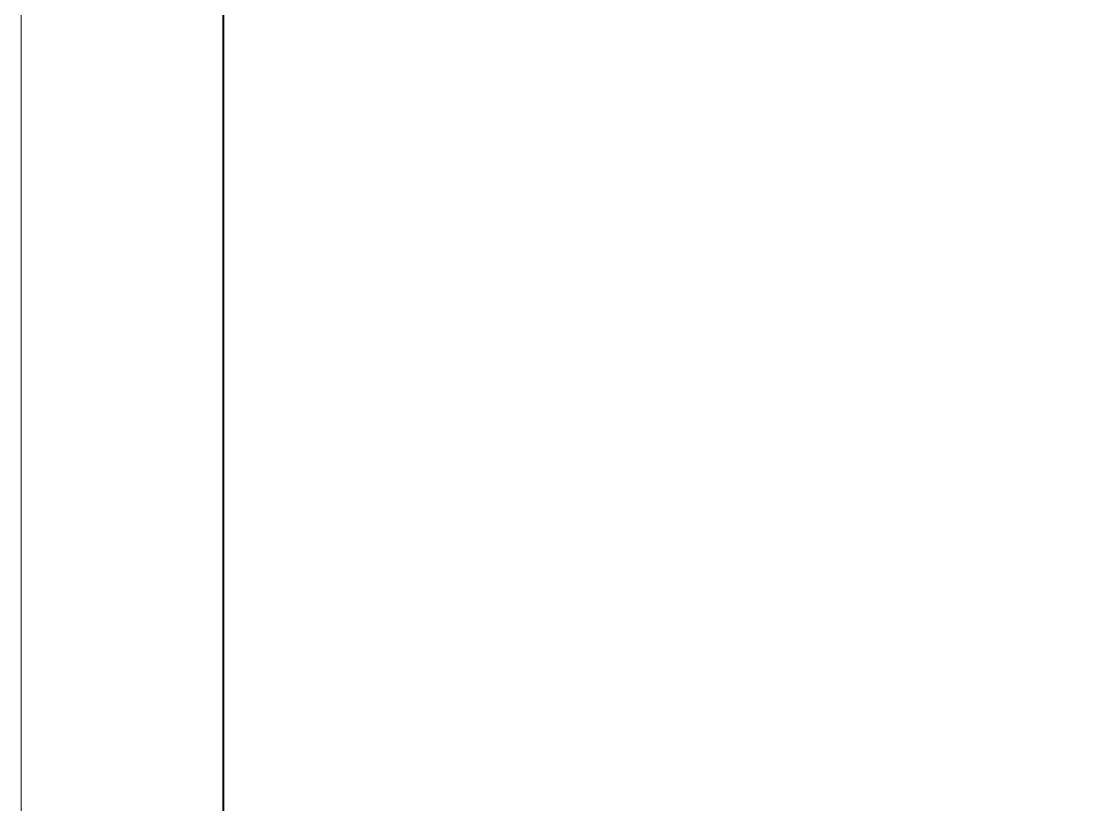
# Model space of a CAD drawing. Header units: millimetres. Extents: x 0 to 420, y 0 to 297.
# Drawn here: x 0 to 105, y 75.6 to 153.1 of the extents above; entities that cross this region are included whole.
import ezdxf

# ---------------------------------------------------------------- set-up
doc = ezdxf.new("R2010")
doc.units = ezdxf.units.MM
doc.linetypes.add('K5LT_BASIC', pattern=[0])
doc.linetypes.add('K5LT_THIN', pattern=[0])

# ---------------------------------------------------------------- blocks, each defined once
blk = doc.blocks.new('U10')
at = {"color": 7, "linetype": 'K5LT_THIN', "lineweight": 18}
blk.add_line((0, 0), (0, 297), dxfattribs=at)
at = {"color": 150, "linetype": 'K5LT_BASIC', "lineweight": 40, "true_color": 0x0080ff}
blk.add_line((20, 5), (20, 292), dxfattribs=at)

msp = doc.modelspace()

# ---------------------------------------------------------------- block references
msp.add_blockref('U10', (0, 0))

doc.saveas('drawing.dxf')
